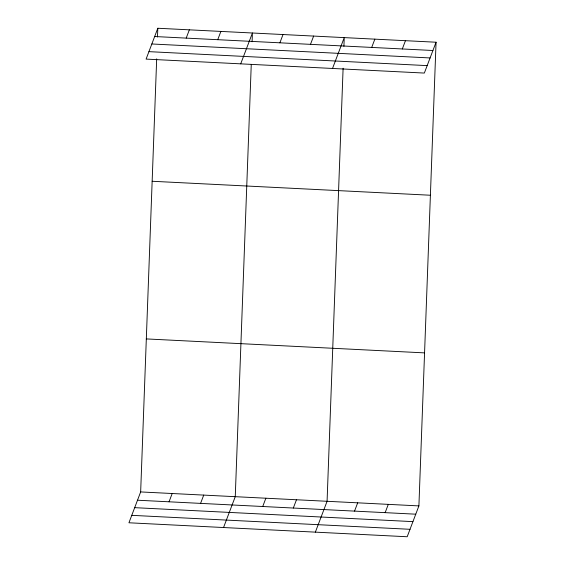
<?xml version="1.0" encoding="UTF-8"?>
<svg xmlns="http://www.w3.org/2000/svg" width="565" height="565" viewBox="0 0 565 565"><rect width="100%" height="100%" fill="white"/><g stroke="black" fill="none" stroke-linecap="round" stroke-linejoin="round"><path stroke-width="0.85" d="M436.06 42.22L424.343 73.069L146.095 59.099L157.812 28.25L436.06 42.22L418.905 505.901L407.188 536.75L128.94 522.78L140.657 491.931L156.682 58.852M157.487 36.993L157.812 28.25M251.256 64.474L235.259 496.684L223.542 527.533M252.096 41.746L252.421 33.003L240.704 63.845M343.11 68.21L327.079 501.296L315.362 532.138M343.916 46.351L344.24 37.608L332.524 68.457M186.203 38.109L189.346 29.832M217.737 39.698L220.887 31.414M279.88 42.813L283.023 34.536M310.489 44.352L313.632 36.075M169.048 501.798L172.191 493.52M371.706 47.425L374.849 39.147M200.582 503.38L203.725 495.102M402.308 48.964L405.458 40.68M262.725 506.501L265.868 498.217M293.327 508.034L296.477 499.757M354.545 511.106L357.687 502.829M385.153 512.646L388.296 504.368M154.669 36.527L432.917 50.497M151.837 43.978L430.092 57.948M148.927 51.648L427.175 65.618M152.155 181.266L430.403 195.236M146.321 338.915L424.569 352.885M140.657 491.931L418.905 505.901M137.507 500.216L415.762 514.185M134.682 507.66L412.93 521.629M131.765 515.337L410.013 529.299"/></g></svg>
